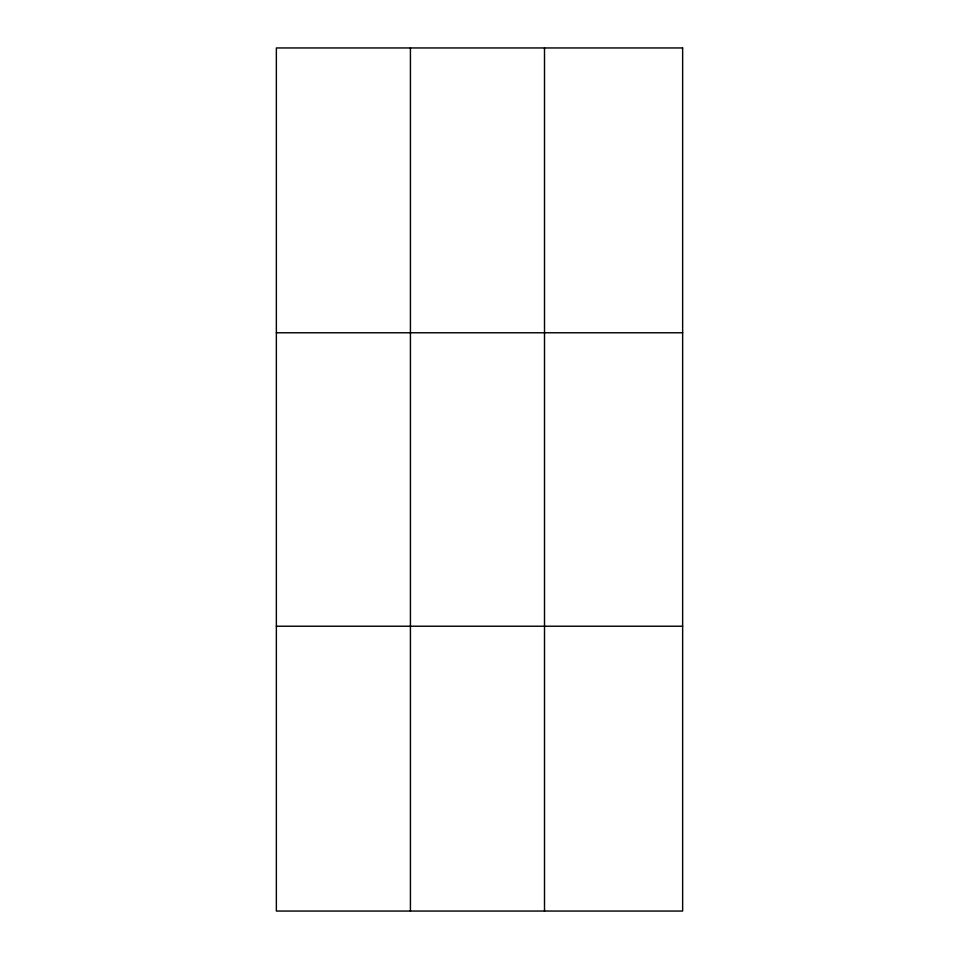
<?xml version="1.0" encoding="UTF-8"?>
<svg xmlns="http://www.w3.org/2000/svg" width="959" height="959" viewBox="0 0 959 959"><rect width="100%" height="100%" fill="white"/><g stroke="black" fill="none" stroke-linecap="round" stroke-linejoin="round"><path stroke-width="1.44" d="M410.428 911.05L410.428 47.95M544.508 911.05L544.508 47.95M276.36 332.773L682.64 332.773M276.36 626.227L682.64 626.227M682.64 47.95L682.64 911.05L276.36 911.05L276.36 47.95L682.64 47.95"/></g></svg>
